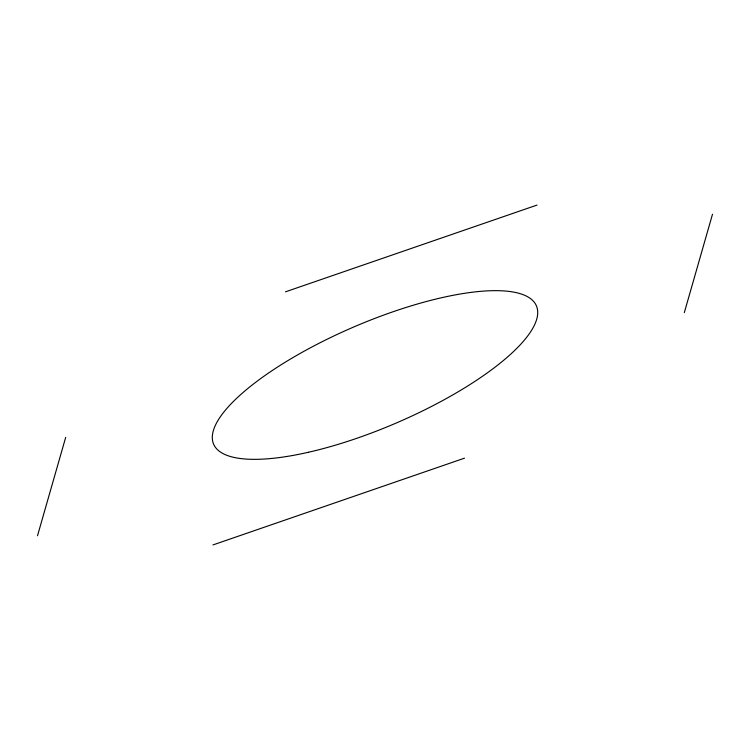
<?xml version="1.0" encoding="UTF-8"?>
<svg xmlns="http://www.w3.org/2000/svg" width="750" height="750" viewBox="0 0 750 750"><rect width="100%" height="100%" fill="white"/><g stroke="black" fill="none" stroke-linecap="round" stroke-linejoin="round"><path stroke-width="1.12" d="M37.5 535.763L65.7 437.334M684.3 312.666L712.5 214.238M285.487 291.834L537.019 205.078M212.981 544.922L464.513 458.166M308.503 452.25A175.584 52.509 -23.2 0 0 536.859 307.05A175.584 52.509 -23.2 0 0 279.647 365.7A175.584 52.509 -23.2 0 0 308.503 452.25"/></g></svg>
